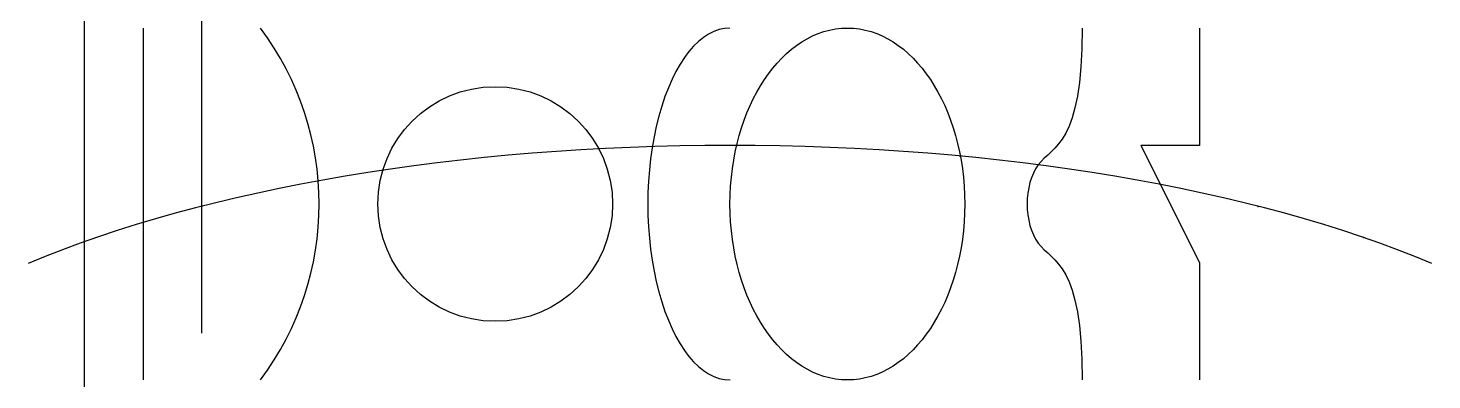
# Model space of a CAD drawing. Header units: millimetres. Extents: x 0 to 120, y 10 to 40.
import ezdxf

# ---------------------------------------------------------------- set-up
doc = ezdxf.new("R2010")
doc.units = ezdxf.units.MM
doc.layers.get('0').update_dxf_attribs({"lineweight": 25})

msp = doc.modelspace()

# ---------------------------------------------------------------- linework, layer by layer
msp.add_line((10, 40), (10, 10))
msp.add_xline((5, 30), (0, 1))
msp.add_ray((15, 14), (0, 1))
msp.add_lwpolyline([(100, 40), (100, 30), (95, 30), (100, 20), (100, 10)])
msp.add_circle((40, 25), 10)
msp.add_arc((0, 25), 25, 323.1301, 36.8699)
for centre, major_axis, ratio, start_param, end_param in [((60, 25), (0, 15), 0.466667, 0, 3.141593), ((60, 0), (-80, 0), 0.375, 3.868235, 5.556543)]:
    msp.add_ellipse(centre, major_axis=major_axis, ratio=ratio, start_param=start_param, end_param=end_param)
msp.add_ellipse((70, 25), major_axis=(0, 15), ratio=0.666667)
msp.add_open_spline([(90, 40), (90, 30), (85, 30), (85, 20), (90, 20), (90, 10)], degree=3)
for p in [(53.38, 29.9), (60.57, 30), (48.82, 29.71), (79.62, 29.08), (30.42, 27.87), (86.25, 28.33), (24.92, 26.96), (96.67, 26.66), (15, 24.8), (105, 24.8), (10, 23.42), (5, 21.79), (114, 22.13)]:
    msp.add_point(p)

doc.saveas('drawing.dxf')
